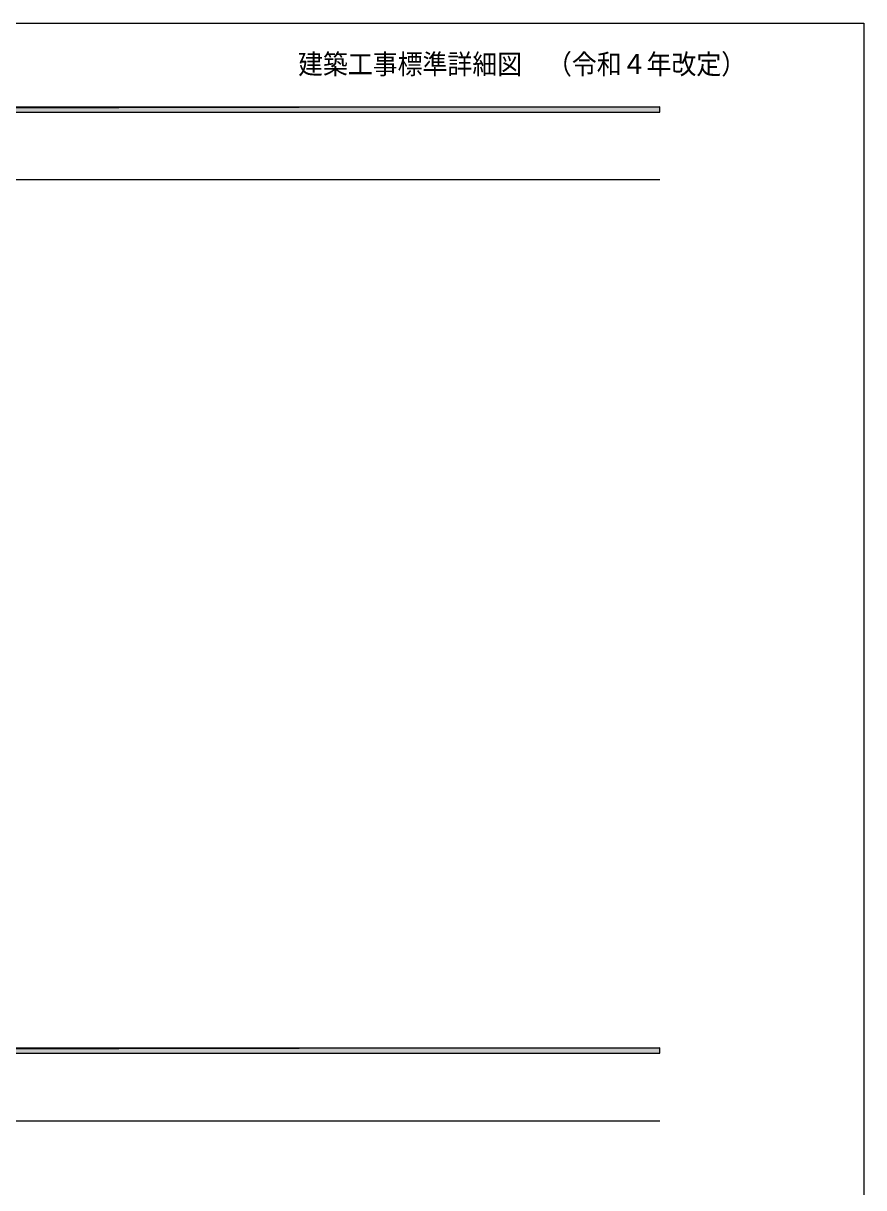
# Model space of a CAD drawing. Header units: millimetres. Extents: x 0 to 420, y 0 to 297.
# Drawn here: x 313 to 420.2, y 148.5 to 297 of the extents above; entities that cross this region are included whole.
import ezdxf
from ezdxf.enums import TextEntityAlignment as Align

# ---------------------------------------------------------------- set-up
doc = ezdxf.new("R2010")
doc.units = ezdxf.units.MM
doc.styles.add('kst32b', font='NotoSansJP-Variable.ttf')

msp = doc.modelspace()

# ---------------------------------------------------------------- hatches: boundary and pattern name
h = msp.add_hatch(color=7)
h.paths.add_polyline_path([(394.17, 285.62), (394.17, 286.32), (26.18, 285.62), (394.17, 285.62)])
h.paths.add_polyline_path([(394.17, 286.32), (26.18, 285.62), (26.18, 286.32), (394.17, 286.32)])
h = msp.add_hatch(color=7)
h.paths.add_polyline_path([(394.17, 165.63), (394.17, 166.33), (26.18, 165.63), (394.17, 165.63)])
h.paths.add_polyline_path([(394.17, 166.33), (26.18, 165.63), (26.18, 166.33), (394.17, 166.33)])

# ---------------------------------------------------------------- linework, layer by layer
at = {"lineweight": 13}
msp.add_lwpolyline([(0.19, 0), (0.19, 296.97), (420.16, 296.97), (420.16, 0)], close=True, dxfattribs=at)
at = {"lineweight": 0}
for points in [[(394.17, 285.62), (394.17, 286.32), (26.18, 285.62)], [(394.17, 286.32), (26.18, 285.62), (26.18, 286.32)], [(394.17, 165.63), (394.17, 166.33), (26.18, 165.63)], [(394.17, 166.33), (26.18, 165.63), (26.18, 166.33)]]:
    msp.add_lwpolyline(points, close=True, dxfattribs=at)
at = {"lineweight": 13}
for points in [[(394.17, 276.99), (26.18, 276.99)], [(394.17, 156.99), (26.18, 156.99)]]:
    msp.add_lwpolyline(points, dxfattribs=at)

# ---------------------------------------------------------------- texts
at = {"style": 'kst32b'}
msp.add_text('建築工事標準詳細図\u3000（令和４年改定）', height=2.54, dxfattribs=at).set_placement((348.01, 290.49), (405.16, 290.49), align=Align.FIT)

doc.saveas('drawing.dxf')
